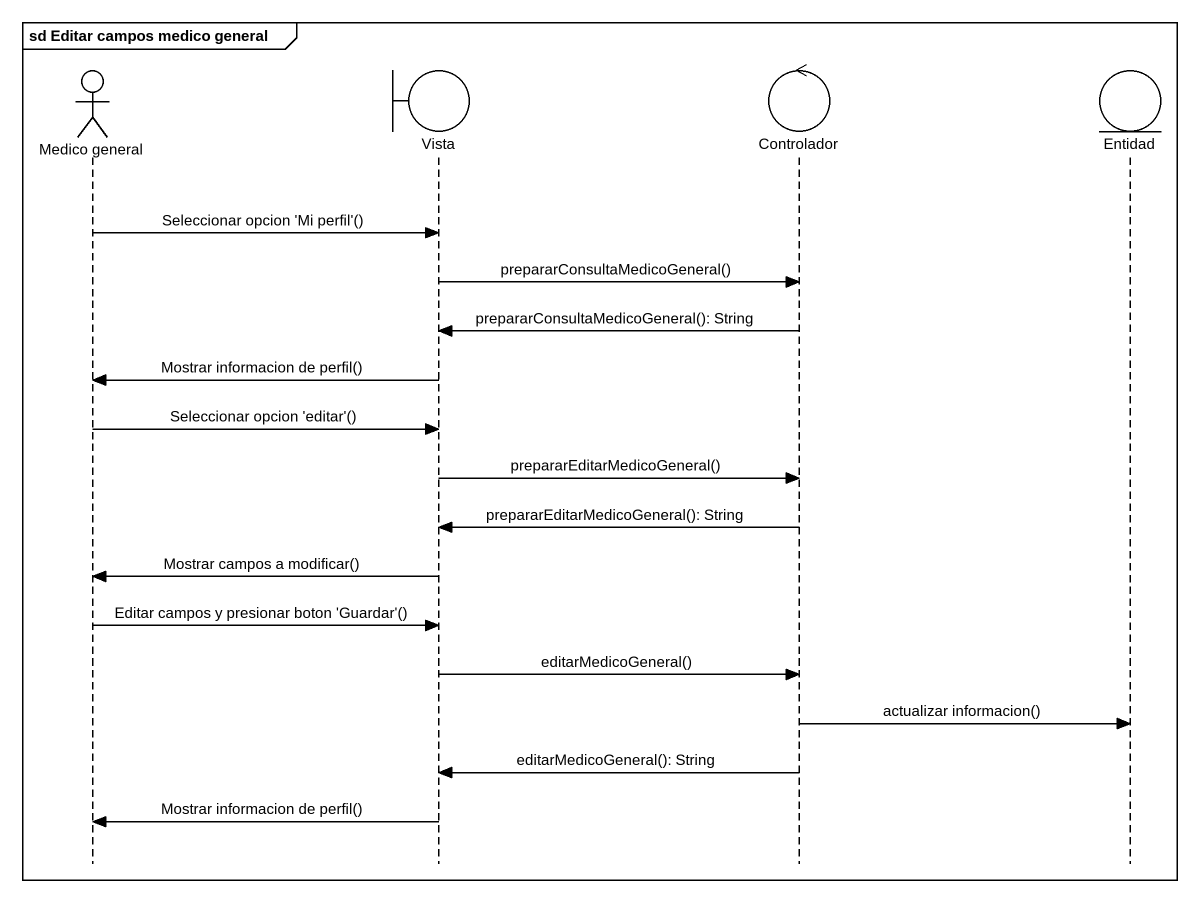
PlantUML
@startuml
mainframe sd Editar campos medico general
hide footbox
actor "Medico general" as Medico_general
boundary Vista
control Controlador
entity Entidad

Medico_general -> Vista : Seleccionar opcion 'Mi perfil'()
Vista -> Controlador : prepararConsultaMedicoGeneral()
Controlador -> Vista : prepararConsultaMedicoGeneral(): String
Vista -> Medico_general : Mostrar informacion de perfil()
Medico_general -> Vista : Seleccionar opcion 'editar'()
Vista -> Controlador : prepararEditarMedicoGeneral()
Controlador -> Vista : prepararEditarMedicoGeneral(): String
Vista -> Medico_general : Mostrar campos a modificar()
Medico_general -> Vista : Editar campos y presionar boton 'Guardar'()
Vista -> Controlador : editarMedicoGeneral()
Controlador -> Entidad : actualizar informacion()
Controlador -> Vista : editarMedicoGeneral(): String
Vista -> Medico_general : Mostrar informacion de perfil()
@enduml
